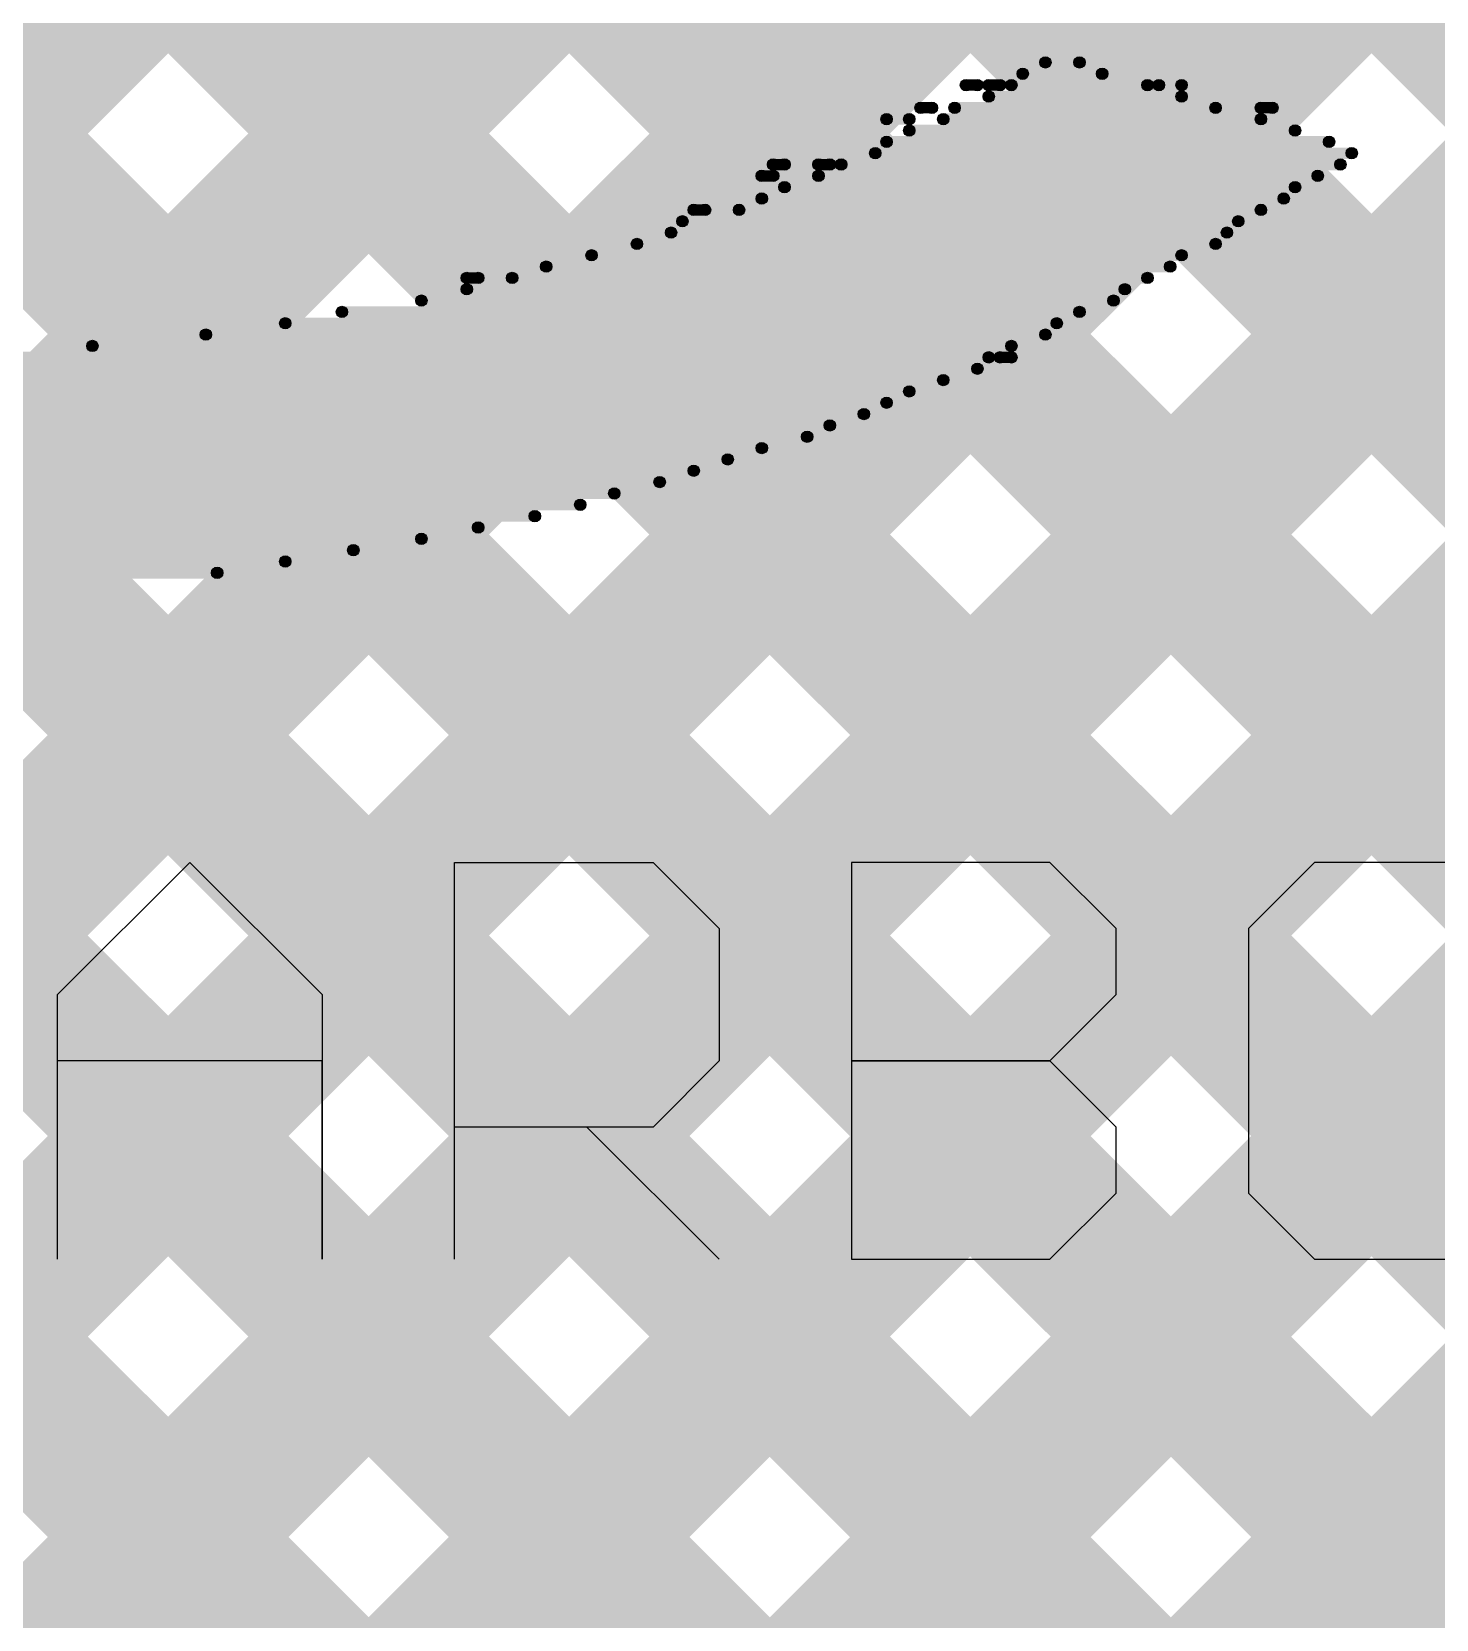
# Model space of a CAD drawing. Header units: millimetres. Extents: x 0 to 212, y 0 to 213.
# Drawn here: x 1.8337 to 1.9574, y 0.4703 to 0.6102 of the extents above; entities that cross this region are included whole.
import ezdxf

# ---------------------------------------------------------------- set-up
doc = ezdxf.new("R2010")
doc.units = ezdxf.units.MM
doc.header["$MEASUREMENT"] = 0
for name, color, linetype in [('BottomLayer', 5, 'Continuous'), ('TopLayer', 1, 'Continuous'), ('TopOverlay', 2, 'Continuous')]:
    doc.layers.add(name, color=color, linetype=linetype)

msp = doc.modelspace()

# ---------------------------------------------------------------- hatches: boundary and pattern name
at = {"layer": 'BottomLayer'}
for points in [[(1.62575, 0.3177), (1.61515, 0.3283), (2.51928, 1.23243), (2.52988, 1.22183)], [(1.75137, 0.47867), (1.74077, 0.48928), (2.48392, 1.23243), (2.49453, 1.22183)], [(1.66111, 0.3177), (1.6505, 0.3283), (2.5327, 1.2105), (2.5433, 1.19989)], [(1.69646, 0.3177), (1.68586, 0.3283), (2.5327, 1.17514), (2.5433, 1.16454)], [(1.7533, 0.51596), (1.7427, 0.52656), (2.35883, 1.1427), (2.36944, 1.13209)], [(1.73182, 0.3177), (1.72121, 0.3283), (2.5327, 1.13979), (2.5433, 1.12918)], [(1.76718, 0.3177), (1.75657, 0.3283), (2.5327, 1.10443), (2.5433, 1.09382)], [(1.80253, 0.3177), (1.79192, 0.3283), (2.5327, 1.06908), (2.5433, 1.05847)], [(1.7427, 0.81737), (1.7533, 0.82798), (2.25297, 0.3283), (2.24237, 0.3177)], [(1.7427, 0.78201), (1.7533, 0.79262), (2.21762, 0.3283), (2.20701, 0.3177)], [(1.7427, 0.78201), (1.7533, 0.79262), (2.21762, 0.3283), (2.20701, 0.3177)], [(1.7427, 0.74666), (1.7533, 0.75726), (2.11853, 0.39204), (2.10792, 0.38143)], [(1.7427, 0.7113), (1.7533, 0.72191), (2.08388, 0.39133), (2.07327, 0.38073)], [(1.7427, 0.67594), (1.7533, 0.68655), (2.04944, 0.39041), (2.03884, 0.3798)], [(1.7427, 0.64059), (1.7533, 0.6512), (2.0152, 0.3893), (2.00459, 0.37869)], [(1.7427, 0.60523), (1.7533, 0.61584), (1.98113, 0.38802), (1.97052, 0.37741)], [(1.7427, 0.56988), (1.7533, 0.58049), (1.9428, 0.39099), (1.93219, 0.38038)]]:
    msp.add_hatch(color=5, dxfattribs=at).paths.add_polyline_path(points)
at = {"layer": 'TopLayer'}
for points in [[(1.25722, -0.01548), (1.24661, -0.00488), (2.48392, 1.23243), (2.49453, 1.22183)], [(1.29257, -0.01548), (1.28197, -0.00488), (2.51928, 1.23243), (2.52988, 1.22183)], [(1.32793, -0.01548), (1.31732, -0.00488), (2.5317, 1.2095), (2.5423, 1.19889)], [(1.36328, -0.01548), (1.35268, -0.00488), (2.5317, 1.17414), (2.5423, 1.16354)], [(1.22186, -0.01548), (1.21126, -0.00488), (2.35883, 1.1427), (2.36944, 1.13209)], [(1.39864, -0.01548), (1.38803, -0.00488), (2.5317, 1.13879), (2.5423, 1.12818)], [(1.43399, -0.01548), (1.42339, -0.00488), (2.5317, 1.10343), (2.5423, 1.09282)], [(1.46935, -0.01548), (1.45874, -0.00488), (2.5317, 1.06808), (2.5423, 1.05747)], [(1.8117, 0.74837), (1.8223, 0.75898), (2.45066, 0.13061), (2.44006, 0.12001)], [(1.8117, 0.71301), (1.8223, 0.72362), (2.42986, 0.11606), (2.41926, 0.10545)], [(1.8117, 0.71301), (1.8223, 0.72362), (2.42986, 0.11606), (2.41926, 0.10545)], [(1.8117, 0.67766), (1.8223, 0.68826), (2.11853, 0.39204), (2.10792, 0.38143)], [(1.8117, 0.6423), (1.8223, 0.65291), (2.08388, 0.39133), (2.07327, 0.38073)], [(1.8117, 0.60694), (1.8223, 0.61755), (2.04944, 0.39041), (2.03884, 0.3798)], [(1.80323, 0.58005), (1.81384, 0.59066), (2.0152, 0.3893), (2.00459, 0.37869)], [(1.78556, 0.56237), (1.79616, 0.57298), (1.98113, 0.38802), (1.97052, 0.37741)], [(1.76788, 0.5447), (1.77849, 0.5553), (1.9428, 0.39099), (1.93219, 0.38038)]]:
    msp.add_hatch(color=1, dxfattribs=at).paths.add_polyline_path(points)
at = {"layer": 'TopOverlay'}
h = msp.add_hatch(color=2, dxfattribs=at)
edge = h.paths.add_edge_path()
edge.add_arc((1.923, 0.60752), 0.0005, 0, 360)
for points in [[(1.923, 0.60702), (1.923, 0.60802), (1.926, 0.60802), (1.926, 0.60702)], [(1.921, 0.60602), (1.921, 0.60702), (1.928, 0.60702), (1.928, 0.60602)], [(1.916, 0.60502), (1.916, 0.60602), (1.917, 0.60602), (1.917, 0.60502)], [(1.918, 0.60502), (1.918, 0.60602), (1.919, 0.60602), (1.919, 0.60502)], [(1.918, 0.60402), (1.918, 0.60502), (1.935, 0.60502), (1.935, 0.60402)], [(1.92, 0.60502), (1.92, 0.60602), (1.932, 0.60602), (1.932, 0.60502)], [(1.933, 0.60502), (1.933, 0.60602), (1.935, 0.60602), (1.935, 0.60502)], [(1.912, 0.60302), (1.912, 0.60402), (1.913, 0.60402), (1.913, 0.60302)], [(1.915, 0.60302), (1.915, 0.60402), (1.938, 0.60402), (1.938, 0.60302)], [(1.942, 0.60302), (1.942, 0.60402), (1.943, 0.60402), (1.943, 0.60302)], [(1.909, 0.60202), (1.909, 0.60302), (1.911, 0.60302), (1.911, 0.60202)], [(1.911, 0.60102), (1.911, 0.60202), (1.945, 0.60202), (1.945, 0.60102)], [(1.914, 0.60202), (1.914, 0.60302), (1.942, 0.60302), (1.942, 0.60202)], [(1.909, 0.60002), (1.909, 0.60102), (1.948, 0.60102), (1.948, 0.60002)], [(1.908, 0.59902), (1.908, 0.60002), (1.95, 0.60002), (1.95, 0.59902)], [(1.898, 0.59702), (1.898, 0.59802), (1.899, 0.59802), (1.899, 0.59702)], [(1.899, 0.59802), (1.899, 0.59902), (1.9, 0.59902), (1.9, 0.59802)], [(1.903, 0.59802), (1.903, 0.59902), (1.904, 0.59902), (1.904, 0.59802)], [(1.903, 0.59702), (1.903, 0.59802), (1.947, 0.59802), (1.947, 0.59702)], [(1.905, 0.59802), (1.905, 0.59902), (1.949, 0.59902), (1.949, 0.59802)], [(1.9, 0.59602), (1.9, 0.59702), (1.945, 0.59702), (1.945, 0.59602)], [(1.892, 0.59402), (1.892, 0.59502), (1.893, 0.59502), (1.893, 0.59402)], [(1.896, 0.59402), (1.896, 0.59502), (1.942, 0.59502), (1.942, 0.59402)], [(1.898, 0.59502), (1.898, 0.59602), (1.944, 0.59602), (1.944, 0.59502)], [(1.891, 0.59302), (1.891, 0.59402), (1.94, 0.59402), (1.94, 0.59302)], [(1.89, 0.59202), (1.89, 0.59302), (1.939, 0.59302), (1.939, 0.59202)], [(1.883, 0.59002), (1.883, 0.59102), (1.935, 0.59102), (1.935, 0.59002)], [(1.887, 0.59102), (1.887, 0.59202), (1.938, 0.59202), (1.938, 0.59102)], [(1.879, 0.58902), (1.879, 0.59002), (1.934, 0.59002), (1.934, 0.58902)], [(1.872, 0.58802), (1.872, 0.58902), (1.873, 0.58902), (1.873, 0.58802)], [(1.872, 0.58702), (1.872, 0.58802), (1.93, 0.58802), (1.93, 0.58702)], [(1.876, 0.58802), (1.876, 0.58902), (1.932, 0.58902), (1.932, 0.58802)], [(1.868, 0.58602), (1.868, 0.58702), (1.929, 0.58702), (1.929, 0.58602)], [(1.861, 0.58502), (1.861, 0.58602), (1.926, 0.58602), (1.926, 0.58502)], [(1.849, 0.58302), (1.849, 0.58402), (1.923, 0.58402), (1.923, 0.58302)], [(1.856, 0.58402), (1.856, 0.58502), (1.924, 0.58502), (1.924, 0.58402)], [(1.839, 0.58202), (1.839, 0.58302), (1.92, 0.58302), (1.92, 0.58202)], [(1.729, 0.58102), (1.729, 0.58202), (1.918, 0.58202), (1.918, 0.58102)], [(1.731, 0.58002), (1.731, 0.58102), (1.917, 0.58102), (1.917, 0.58002)], [(1.919, 0.58102), (1.919, 0.58202), (1.92, 0.58202), (1.92, 0.58102)], [(1.733, 0.57902), (1.733, 0.58002), (1.914, 0.58002), (1.914, 0.57902)], [(1.735, 0.57802), (1.735, 0.57902), (1.911, 0.57902), (1.911, 0.57802)], [(1.738, 0.57702), (1.738, 0.57802), (1.909, 0.57802), (1.909, 0.57702)], [(1.741, 0.57602), (1.741, 0.57702), (1.907, 0.57702), (1.907, 0.57602)], [(1.743, 0.57502), (1.743, 0.57602), (1.904, 0.57602), (1.904, 0.57502)], [(1.746, 0.57402), (1.746, 0.57502), (1.902, 0.57502), (1.902, 0.57402)], [(1.749, 0.57302), (1.749, 0.57402), (1.898, 0.57402), (1.898, 0.57302)], [(1.752, 0.57202), (1.752, 0.57302), (1.895, 0.57302), (1.895, 0.57202)], [(1.755, 0.57102), (1.755, 0.57202), (1.892, 0.57202), (1.892, 0.57102)], [(1.758, 0.57002), (1.758, 0.57102), (1.889, 0.57102), (1.889, 0.57002)], [(1.762, 0.56902), (1.762, 0.57002), (1.885, 0.57002), (1.885, 0.56902)], [(1.765, 0.56802), (1.765, 0.56902), (1.882, 0.56902), (1.882, 0.56802)], [(1.769, 0.56702), (1.769, 0.56802), (1.878, 0.56802), (1.878, 0.56702)], [(1.773, 0.56602), (1.773, 0.56702), (1.873, 0.56702), (1.873, 0.56602)], [(1.779, 0.56502), (1.779, 0.56602), (1.868, 0.56602), (1.868, 0.56502)], [(1.785, 0.56402), (1.785, 0.56502), (1.862, 0.56502), (1.862, 0.56402)], [(1.791, 0.56302), (1.791, 0.56402), (1.856, 0.56402), (1.856, 0.56302)], [(1.798, 0.56202), (1.798, 0.56302), (1.85, 0.56302), (1.85, 0.56202)]]:
    msp.add_hatch(color=2, dxfattribs=at).paths.add_polyline_path(points)
h = msp.add_hatch(color=2, dxfattribs=at)
edge = h.paths.add_edge_path()
edge.add_arc((1.926, 0.60752), 0.0005, 0, 360)
h = msp.add_hatch(color=2, dxfattribs=at)
edge = h.paths.add_edge_path()
edge.add_arc((1.921, 0.60652), 0.0005, 0, 360)
h = msp.add_hatch(color=2, dxfattribs=at)
edge = h.paths.add_edge_path()
edge.add_arc((1.928, 0.60652), 0.0005, 0, 360)
h = msp.add_hatch(color=2, dxfattribs=at)
edge = h.paths.add_edge_path()
edge.add_arc((1.916, 0.60552), 0.0005, 0, 360)
h = msp.add_hatch(color=2, dxfattribs=at)
edge = h.paths.add_edge_path()
edge.add_arc((1.917, 0.60552), 0.0005, 0, 360)
h = msp.add_hatch(color=2, dxfattribs=at)
edge = h.paths.add_edge_path()
edge.add_arc((1.918, 0.60552), 0.0005, 0, 360)
h = msp.add_hatch(color=2, dxfattribs=at)
edge = h.paths.add_edge_path()
edge.add_arc((1.918, 0.60452), 0.0005, 0, 360)
h = msp.add_hatch(color=2, dxfattribs=at)
edge = h.paths.add_edge_path()
edge.add_arc((1.919, 0.60552), 0.0005, 0, 360)
h = msp.add_hatch(color=2, dxfattribs=at)
edge = h.paths.add_edge_path()
edge.add_arc((1.92, 0.60552), 0.0005, 0, 360)
h = msp.add_hatch(color=2, dxfattribs=at)
edge = h.paths.add_edge_path()
edge.add_arc((1.932, 0.60552), 0.0005, 0, 360)
h = msp.add_hatch(color=2, dxfattribs=at)
edge = h.paths.add_edge_path()
edge.add_arc((1.933, 0.60552), 0.0005, 0, 360)
h = msp.add_hatch(color=2, dxfattribs=at)
edge = h.paths.add_edge_path()
edge.add_arc((1.935, 0.60552), 0.0005, 0, 360)
h = msp.add_hatch(color=2, dxfattribs=at)
edge = h.paths.add_edge_path()
edge.add_arc((1.935, 0.60452), 0.0005, 0, 360)
h = msp.add_hatch(color=2, dxfattribs=at)
edge = h.paths.add_edge_path()
edge.add_arc((1.912, 0.60352), 0.0005, 0, 360)
h = msp.add_hatch(color=2, dxfattribs=at)
edge = h.paths.add_edge_path()
edge.add_arc((1.913, 0.60352), 0.0005, 0, 360)
h = msp.add_hatch(color=2, dxfattribs=at)
edge = h.paths.add_edge_path()
edge.add_arc((1.915, 0.60352), 0.0005, 0, 360)
h = msp.add_hatch(color=2, dxfattribs=at)
edge = h.paths.add_edge_path()
edge.add_arc((1.938, 0.60352), 0.0005, 0, 360)
h = msp.add_hatch(color=2, dxfattribs=at)
edge = h.paths.add_edge_path()
edge.add_arc((1.942, 0.60352), 0.0005, 0, 360)
h = msp.add_hatch(color=2, dxfattribs=at)
edge = h.paths.add_edge_path()
edge.add_arc((1.943, 0.60352), 0.0005, 0, 360)
h = msp.add_hatch(color=2, dxfattribs=at)
edge = h.paths.add_edge_path()
edge.add_arc((1.909, 0.60252), 0.0005, 0, 360)
h = msp.add_hatch(color=2, dxfattribs=at)
edge = h.paths.add_edge_path()
edge.add_arc((1.911, 0.60252), 0.0005, 0, 360)
h = msp.add_hatch(color=2, dxfattribs=at)
edge = h.paths.add_edge_path()
edge.add_arc((1.911, 0.60152), 0.0005, 0, 360)
h = msp.add_hatch(color=2, dxfattribs=at)
edge = h.paths.add_edge_path()
edge.add_arc((1.914, 0.60252), 0.0005, 0, 360)
h = msp.add_hatch(color=2, dxfattribs=at)
edge = h.paths.add_edge_path()
edge.add_arc((1.942, 0.60252), 0.0005, 0, 360)
h = msp.add_hatch(color=2, dxfattribs=at)
edge = h.paths.add_edge_path()
edge.add_arc((1.945, 0.60152), 0.0005, 0, 360)
h = msp.add_hatch(color=2, dxfattribs=at)
edge = h.paths.add_edge_path()
edge.add_arc((1.909, 0.60052), 0.0005, 0, 360)
h = msp.add_hatch(color=2, dxfattribs=at)
edge = h.paths.add_edge_path()
edge.add_arc((1.948, 0.60052), 0.0005, 0, 360)
h = msp.add_hatch(color=2, dxfattribs=at)
edge = h.paths.add_edge_path()
edge.add_arc((1.908, 0.59952), 0.0005, 0, 360)
h = msp.add_hatch(color=2, dxfattribs=at)
edge = h.paths.add_edge_path()
edge.add_arc((1.95, 0.59952), 0.0005, 0, 360)
h = msp.add_hatch(color=2, dxfattribs=at)
edge = h.paths.add_edge_path()
edge.add_arc((1.898, 0.59752), 0.0005, 0, 360)
h = msp.add_hatch(color=2, dxfattribs=at)
edge = h.paths.add_edge_path()
edge.add_arc((1.899, 0.59852), 0.0005, 0, 360)
h = msp.add_hatch(color=2, dxfattribs=at)
edge = h.paths.add_edge_path()
edge.add_arc((1.899, 0.59752), 0.0005, 0, 360)
h = msp.add_hatch(color=2, dxfattribs=at)
edge = h.paths.add_edge_path()
edge.add_arc((1.9, 0.59852), 0.0005, 0, 360)
h = msp.add_hatch(color=2, dxfattribs=at)
edge = h.paths.add_edge_path()
edge.add_arc((1.903, 0.59852), 0.0005, 0, 360)
h = msp.add_hatch(color=2, dxfattribs=at)
edge = h.paths.add_edge_path()
edge.add_arc((1.903, 0.59752), 0.0005, 0, 360)
h = msp.add_hatch(color=2, dxfattribs=at)
edge = h.paths.add_edge_path()
edge.add_arc((1.904, 0.59852), 0.0005, 0, 360)
h = msp.add_hatch(color=2, dxfattribs=at)
edge = h.paths.add_edge_path()
edge.add_arc((1.905, 0.59852), 0.0005, 0, 360)
h = msp.add_hatch(color=2, dxfattribs=at)
edge = h.paths.add_edge_path()
edge.add_arc((1.947, 0.59752), 0.0005, 0, 360)
h = msp.add_hatch(color=2, dxfattribs=at)
edge = h.paths.add_edge_path()
edge.add_arc((1.949, 0.59852), 0.0005, 0, 360)
h = msp.add_hatch(color=2, dxfattribs=at)
edge = h.paths.add_edge_path()
edge.add_arc((1.9, 0.59652), 0.0005, 0, 360)
h = msp.add_hatch(color=2, dxfattribs=at)
edge = h.paths.add_edge_path()
edge.add_arc((1.945, 0.59652), 0.0005, 0, 360)
h = msp.add_hatch(color=2, dxfattribs=at)
edge = h.paths.add_edge_path()
edge.add_arc((1.892, 0.59452), 0.0005, 0, 360)
h = msp.add_hatch(color=2, dxfattribs=at)
edge = h.paths.add_edge_path()
edge.add_arc((1.893, 0.59452), 0.0005, 0, 360)
h = msp.add_hatch(color=2, dxfattribs=at)
edge = h.paths.add_edge_path()
edge.add_arc((1.896, 0.59452), 0.0005, 0, 360)
h = msp.add_hatch(color=2, dxfattribs=at)
edge = h.paths.add_edge_path()
edge.add_arc((1.898, 0.59552), 0.0005, 0, 360)
h = msp.add_hatch(color=2, dxfattribs=at)
edge = h.paths.add_edge_path()
edge.add_arc((1.942, 0.59452), 0.0005, 0, 360)
h = msp.add_hatch(color=2, dxfattribs=at)
edge = h.paths.add_edge_path()
edge.add_arc((1.944, 0.59552), 0.0005, 0, 360)
h = msp.add_hatch(color=2, dxfattribs=at)
edge = h.paths.add_edge_path()
edge.add_arc((1.891, 0.59352), 0.0005, 0, 360)
h = msp.add_hatch(color=2, dxfattribs=at)
edge = h.paths.add_edge_path()
edge.add_arc((1.94, 0.59352), 0.0005, 0, 360)
h = msp.add_hatch(color=2, dxfattribs=at)
edge = h.paths.add_edge_path()
edge.add_arc((1.89, 0.59252), 0.0005, 0, 360)
h = msp.add_hatch(color=2, dxfattribs=at)
edge = h.paths.add_edge_path()
edge.add_arc((1.939, 0.59252), 0.0005, 0, 360)
h = msp.add_hatch(color=2, dxfattribs=at)
edge = h.paths.add_edge_path()
edge.add_arc((1.883, 0.59052), 0.0005, 0, 360)
h = msp.add_hatch(color=2, dxfattribs=at)
edge = h.paths.add_edge_path()
edge.add_arc((1.887, 0.59152), 0.0005, 0, 360)
h = msp.add_hatch(color=2, dxfattribs=at)
edge = h.paths.add_edge_path()
edge.add_arc((1.935, 0.59052), 0.0005, 0, 360)
h = msp.add_hatch(color=2, dxfattribs=at)
edge = h.paths.add_edge_path()
edge.add_arc((1.938, 0.59152), 0.0005, 0, 360)
h = msp.add_hatch(color=2, dxfattribs=at)
edge = h.paths.add_edge_path()
edge.add_arc((1.879, 0.58952), 0.0005, 0, 360)
h = msp.add_hatch(color=2, dxfattribs=at)
edge = h.paths.add_edge_path()
edge.add_arc((1.934, 0.58952), 0.0005, 0, 360)
h = msp.add_hatch(color=2, dxfattribs=at)
edge = h.paths.add_edge_path()
edge.add_arc((1.872, 0.58852), 0.0005, 0, 360)
h = msp.add_hatch(color=2, dxfattribs=at)
edge = h.paths.add_edge_path()
edge.add_arc((1.872, 0.58752), 0.0005, 0, 360)
h = msp.add_hatch(color=2, dxfattribs=at)
edge = h.paths.add_edge_path()
edge.add_arc((1.873, 0.58852), 0.0005, 0, 360)
h = msp.add_hatch(color=2, dxfattribs=at)
edge = h.paths.add_edge_path()
edge.add_arc((1.876, 0.58852), 0.0005, 0, 360)
h = msp.add_hatch(color=2, dxfattribs=at)
edge = h.paths.add_edge_path()
edge.add_arc((1.93, 0.58752), 0.0005, 0, 360)
h = msp.add_hatch(color=2, dxfattribs=at)
edge = h.paths.add_edge_path()
edge.add_arc((1.932, 0.58852), 0.0005, 0, 360)
h = msp.add_hatch(color=2, dxfattribs=at)
edge = h.paths.add_edge_path()
edge.add_arc((1.868, 0.58652), 0.0005, 0, 360)
h = msp.add_hatch(color=2, dxfattribs=at)
edge = h.paths.add_edge_path()
edge.add_arc((1.929, 0.58652), 0.0005, 0, 360)
h = msp.add_hatch(color=2, dxfattribs=at)
edge = h.paths.add_edge_path()
edge.add_arc((1.861, 0.58552), 0.0005, 0, 360)
h = msp.add_hatch(color=2, dxfattribs=at)
edge = h.paths.add_edge_path()
edge.add_arc((1.926, 0.58552), 0.0005, 0, 360)
h = msp.add_hatch(color=2, dxfattribs=at)
edge = h.paths.add_edge_path()
edge.add_arc((1.849, 0.58352), 0.0005, 0, 360)
h = msp.add_hatch(color=2, dxfattribs=at)
edge = h.paths.add_edge_path()
edge.add_arc((1.856, 0.58452), 0.0005, 0, 360)
h = msp.add_hatch(color=2, dxfattribs=at)
edge = h.paths.add_edge_path()
edge.add_arc((1.923, 0.58352), 0.0005, 0, 360)
h = msp.add_hatch(color=2, dxfattribs=at)
edge = h.paths.add_edge_path()
edge.add_arc((1.924, 0.58452), 0.0005, 0, 360)
h = msp.add_hatch(color=2, dxfattribs=at)
edge = h.paths.add_edge_path()
edge.add_arc((1.839, 0.58252), 0.0005, 0, 360)
h = msp.add_hatch(color=2, dxfattribs=at)
edge = h.paths.add_edge_path()
edge.add_arc((1.92, 0.58252), 0.0005, 0, 360)
h = msp.add_hatch(color=2, dxfattribs=at)
edge = h.paths.add_edge_path()
edge.add_arc((1.917, 0.58052), 0.0005, 0, 360)
h = msp.add_hatch(color=2, dxfattribs=at)
edge = h.paths.add_edge_path()
edge.add_arc((1.918, 0.58152), 0.0005, 0, 360)
h = msp.add_hatch(color=2, dxfattribs=at)
edge = h.paths.add_edge_path()
edge.add_arc((1.919, 0.58152), 0.0005, 0, 360)
h = msp.add_hatch(color=2, dxfattribs=at)
edge = h.paths.add_edge_path()
edge.add_arc((1.92, 0.58152), 0.0005, 0, 360)
h = msp.add_hatch(color=2, dxfattribs=at)
edge = h.paths.add_edge_path()
edge.add_arc((1.914, 0.57952), 0.0005, 0, 360)
h = msp.add_hatch(color=2, dxfattribs=at)
edge = h.paths.add_edge_path()
edge.add_arc((1.911, 0.57852), 0.0005, 0, 360)
h = msp.add_hatch(color=2, dxfattribs=at)
edge = h.paths.add_edge_path()
edge.add_arc((1.907, 0.57652), 0.0005, 0, 360)
h = msp.add_hatch(color=2, dxfattribs=at)
edge = h.paths.add_edge_path()
edge.add_arc((1.909, 0.57752), 0.0005, 0, 360)
h = msp.add_hatch(color=2, dxfattribs=at)
edge = h.paths.add_edge_path()
edge.add_arc((1.904, 0.57552), 0.0005, 0, 360)
h = msp.add_hatch(color=2, dxfattribs=at)
edge = h.paths.add_edge_path()
edge.add_arc((1.898, 0.57352), 0.0005, 0, 360)
h = msp.add_hatch(color=2, dxfattribs=at)
edge = h.paths.add_edge_path()
edge.add_arc((1.902, 0.57452), 0.0005, 0, 360)
h = msp.add_hatch(color=2, dxfattribs=at)
edge = h.paths.add_edge_path()
edge.add_arc((1.895, 0.57252), 0.0005, 0, 360)
h = msp.add_hatch(color=2, dxfattribs=at)
edge = h.paths.add_edge_path()
edge.add_arc((1.892, 0.57152), 0.0005, 0, 360)
h = msp.add_hatch(color=2, dxfattribs=at)
edge = h.paths.add_edge_path()
edge.add_arc((1.885, 0.56952), 0.0005, 0, 360)
h = msp.add_hatch(color=2, dxfattribs=at)
edge = h.paths.add_edge_path()
edge.add_arc((1.889, 0.57052), 0.0005, 0, 360)
h = msp.add_hatch(color=2, dxfattribs=at)
edge = h.paths.add_edge_path()
edge.add_arc((1.882, 0.56852), 0.0005, 0, 360)
h = msp.add_hatch(color=2, dxfattribs=at)
edge = h.paths.add_edge_path()
edge.add_arc((1.873, 0.56652), 0.0005, 0, 360)
h = msp.add_hatch(color=2, dxfattribs=at)
edge = h.paths.add_edge_path()
edge.add_arc((1.878, 0.56752), 0.0005, 0, 360)
h = msp.add_hatch(color=2, dxfattribs=at)
edge = h.paths.add_edge_path()
edge.add_arc((1.868, 0.56552), 0.0005, 0, 360)
h = msp.add_hatch(color=2, dxfattribs=at)
edge = h.paths.add_edge_path()
edge.add_arc((1.862, 0.56452), 0.0005, 0, 360)
h = msp.add_hatch(color=2, dxfattribs=at)
edge = h.paths.add_edge_path()
edge.add_arc((1.85, 0.56252), 0.0005, 0, 360)
h = msp.add_hatch(color=2, dxfattribs=at)
edge = h.paths.add_edge_path()
edge.add_arc((1.856, 0.56352), 0.0005, 0, 360)

# ---------------------------------------------------------------- linework, layer by layer
for p, q in [((1.83593, 0.52533), (1.8476, 0.53699)), ((1.8476, 0.53699), (1.85926, 0.52533)), ((1.87092, 0.502), (1.87092, 0.53699)), ((1.87092, 0.53699), (1.88842, 0.53699)), ((1.88842, 0.53699), (1.89425, 0.53116)), ((1.90591, 0.53699), (1.90591, 0.502)), ((1.9234, 0.53699), (1.90591, 0.53699)), ((1.92924, 0.53116), (1.9234, 0.53699)), ((1.94673, 0.53699), (1.9409, 0.53116)), ((1.95839, 0.53699), (1.94673, 0.53699)), ((1.89425, 0.53116), (1.89425, 0.51949)), ((1.92924, 0.52533), (1.92924, 0.53116)), ((1.9409, 0.53116), (1.9409, 0.50783)), ((1.83593, 0.502), (1.83593, 0.52533)), ((1.85926, 0.52533), (1.85926, 0.502)), ((1.9234, 0.51949), (1.92924, 0.52533)), ((1.85926, 0.51949), (1.83593, 0.51949)), ((1.85926, 0.502), (1.85926, 0.51949)), ((1.89425, 0.51949), (1.88842, 0.51366)), ((1.9234, 0.51949), (1.90591, 0.51949)), ((1.90591, 0.51949), (1.9234, 0.51949)), ((1.92924, 0.51366), (1.9234, 0.51949)), ((1.88842, 0.51366), (1.87092, 0.51366)), ((1.88258, 0.51366), (1.89425, 0.502)), ((1.92924, 0.50783), (1.92924, 0.51366)), ((1.9234, 0.502), (1.92924, 0.50783)), ((1.9409, 0.50783), (1.94673, 0.502)), ((1.90591, 0.502), (1.9234, 0.502)), ((1.94673, 0.502), (1.95839, 0.502))]:
    msp.add_line(p, q, dxfattribs=at)
for centre in [(1.923, 0.60752), (1.926, 0.60752), (1.921, 0.60652), (1.928, 0.60652), (1.916, 0.60552), (1.917, 0.60552), (1.918, 0.60552), (1.918, 0.60452), (1.919, 0.60552), (1.92, 0.60552), (1.932, 0.60552), (1.933, 0.60552), (1.935, 0.60552), (1.935, 0.60452), (1.912, 0.60352), (1.913, 0.60352), (1.915, 0.60352), (1.938, 0.60352), (1.942, 0.60352), (1.943, 0.60352), (1.909, 0.60252), (1.911, 0.60252), (1.911, 0.60152), (1.914, 0.60252), (1.942, 0.60252), (1.945, 0.60152), (1.909, 0.60052), (1.948, 0.60052), (1.908, 0.59952), (1.95, 0.59952), (1.898, 0.59752), (1.899, 0.59852), (1.899, 0.59752), (1.9, 0.59852), (1.903, 0.59852), (1.903, 0.59752), (1.904, 0.59852), (1.905, 0.59852), (1.947, 0.59752), (1.949, 0.59852), (1.9, 0.59652), (1.945, 0.59652), (1.892, 0.59452), (1.893, 0.59452), (1.896, 0.59452), (1.898, 0.59552), (1.942, 0.59452), (1.944, 0.59552), (1.891, 0.59352), (1.94, 0.59352), (1.89, 0.59252), (1.939, 0.59252), (1.883, 0.59052), (1.887, 0.59152), (1.935, 0.59052), (1.938, 0.59152), (1.879, 0.58952), (1.934, 0.58952), (1.872, 0.58852), (1.872, 0.58752), (1.873, 0.58852), (1.876, 0.58852), (1.93, 0.58752), (1.932, 0.58852), (1.868, 0.58652), (1.929, 0.58652), (1.861, 0.58552), (1.926, 0.58552), (1.849, 0.58352), (1.856, 0.58452), (1.923, 0.58352), (1.924, 0.58452), (1.839, 0.58252), (1.92, 0.58252), (1.917, 0.58052), (1.918, 0.58152), (1.919, 0.58152), (1.92, 0.58152), (1.914, 0.57952), (1.911, 0.57852), (1.907, 0.57652), (1.909, 0.57752), (1.904, 0.57552), (1.898, 0.57352), (1.902, 0.57452), (1.895, 0.57252), (1.892, 0.57152), (1.885, 0.56952), (1.889, 0.57052), (1.882, 0.56852), (1.873, 0.56652), (1.878, 0.56752), (1.868, 0.56552), (1.862, 0.56452), (1.85, 0.56252), (1.856, 0.56352)]:
    msp.add_circle(centre, 0.0005, dxfattribs=at)

doc.saveas('drawing.dxf')
